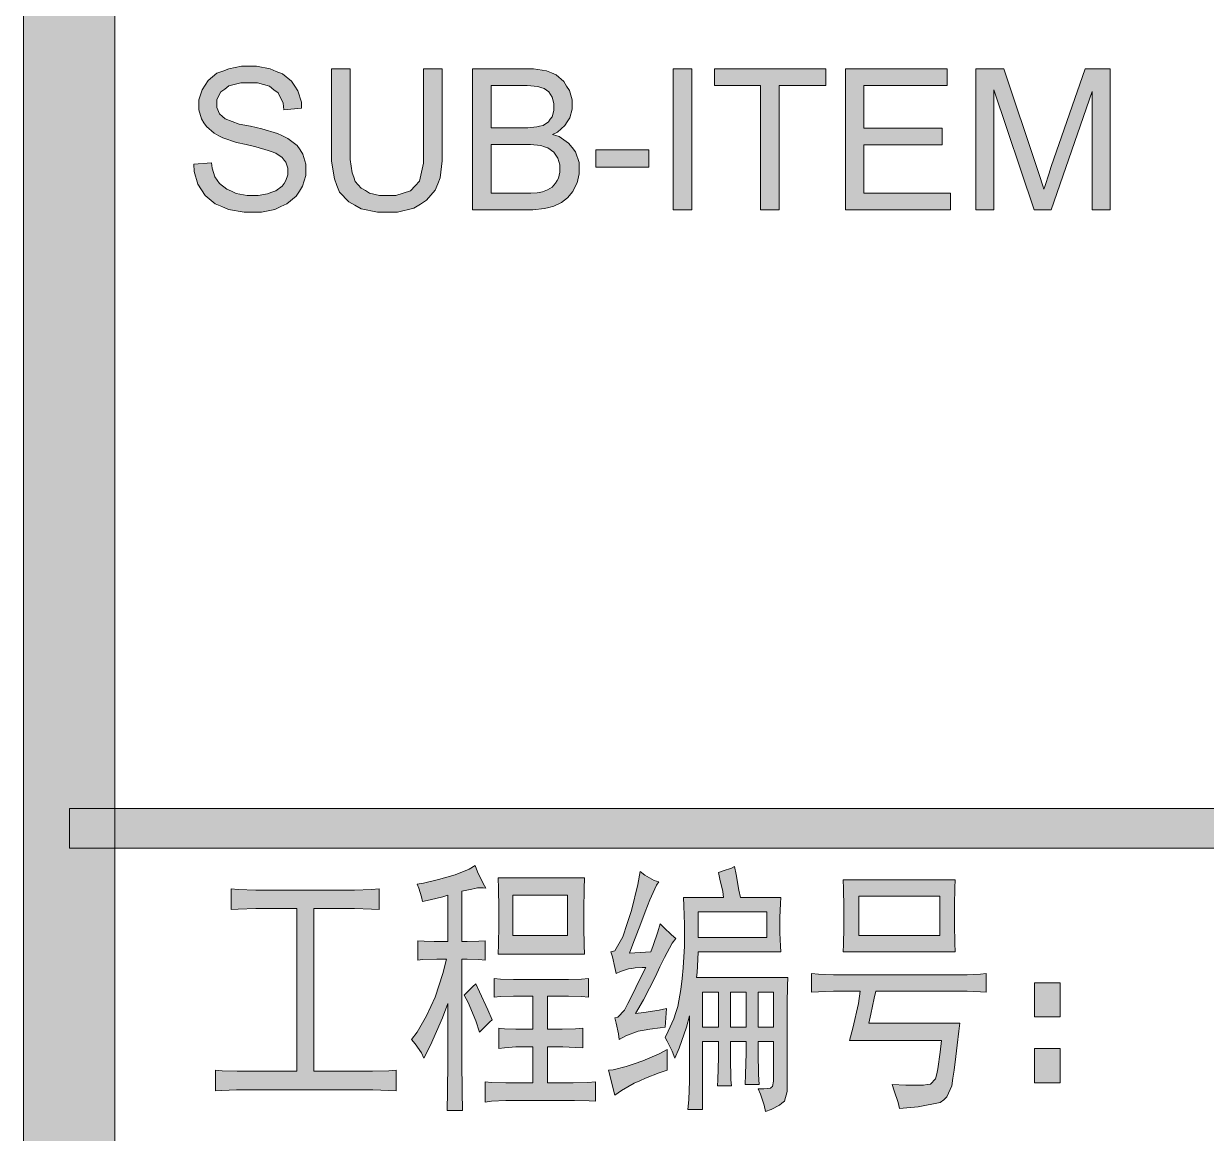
# Model space of a CAD drawing. Header units: millimetres. Extents: x 0 to 829, y 0 to 586.
# Drawn here: x 769.46 to 782.22, y 58.99 to 70.95 of the extents above; entities that cross this region are included whole.
import ezdxf

# ---------------------------------------------------------------- set-up
doc = ezdxf.new("R2010")
doc.units = ezdxf.units.MM

msp = doc.modelspace()

# ---------------------------------------------------------------- hatches: boundary and pattern name
h = msp.add_hatch(color=0)
h.dxf.hatch_style = 2
h.paths.add_polyline_path([(770.449028, 9.860139), (769.464778, 9.860139), (769.464778, 575.772139), (770.449028, 575.772139)])
h = msp.add_hatch(color=0)
h.dxf.hatch_style = 2
h.paths.add_polyline_path([(771.299222, 69.43725), (771.489722, 69.451361), (771.496778, 69.394917), (771.528528, 69.303194), (771.553222, 69.264389), (771.577917, 69.229111), (771.655528, 69.169139), (771.704917, 69.147972), (771.757833, 69.123278), (771.87425, 69.102111), (771.93775, 69.102111), (771.994194, 69.102111), (772.0965, 69.11975), (772.142361, 69.137389), (772.184694, 69.1515), (772.251722, 69.200889), (772.272889, 69.229111), (772.294056, 69.260861), (772.315222, 69.324361), (772.315222, 69.359639), (772.315222, 69.394917), (772.294056, 69.458417), (772.272889, 69.483111), (772.251722, 69.511333), (772.184694, 69.557194), (772.135306, 69.574833), (772.103556, 69.585417), (771.9695, 69.624222), (771.863667, 69.648917), (771.761361, 69.673611), (771.613194, 69.723), (771.570861, 69.744167), (771.517944, 69.772389), (771.436806, 69.842944), (771.408583, 69.885278), (771.383889, 69.927611), (771.355667, 70.022861), (771.355667, 70.075778), (771.355667, 70.132222), (771.390944, 70.241583), (771.422694, 70.290972), (771.454444, 70.340361), (771.549694, 70.417972), (771.613194, 70.442667), (771.676694, 70.467361), (771.814278, 70.495583), (771.891889, 70.495583), (771.976556, 70.495583), (772.124722, 70.467361), (772.188222, 70.439139), (772.25525, 70.410917), (772.354028, 70.333306), (772.389306, 70.280389), (772.421056, 70.227472), (772.459861, 70.107528), (772.463389, 70.0405), (772.269361, 70.022861), (772.262306, 70.096944), (772.209389, 70.206306), (772.163528, 70.241583), (772.117667, 70.280389), (771.987139, 70.315667), (771.898944, 70.315667), (771.807222, 70.315667), (771.676694, 70.283917), (771.634361, 70.248639), (771.592028, 70.216889), (771.549694, 70.13575), (771.549694, 70.086361), (771.549694, 70.047556), (771.577917, 69.980528), (771.609667, 69.952306), (771.637889, 69.927611), (771.789583, 69.871167), (771.913056, 69.846472), (772.033, 69.81825), (772.202333, 69.768861), (772.248194, 69.747694), (772.315222, 69.715944), (772.414, 69.638333), (772.44575, 69.592472), (772.4775, 69.546611), (772.50925, 69.43725), (772.50925, 69.377278), (772.50925, 69.317306), (772.473972, 69.200889), (772.438694, 69.147972), (772.403417, 69.095056), (772.304639, 69.010389), (772.237611, 68.982167), (772.174111, 68.950417), (772.029472, 68.922194), (771.948333, 68.922194), (771.8425, 68.922194), (771.673167, 68.950417), (771.602611, 68.982167), (771.532056, 69.010389), (771.422694, 69.102111), (771.383889, 69.162083), (771.345083, 69.222056), (771.30275, 69.359639)])
h = msp.add_hatch(color=0)
h.dxf.hatch_style = 2
h.paths.add_polyline_path([(773.77925, 70.467361), (773.980333, 70.467361), (773.980333, 69.588944), (773.980333, 69.476056), (773.955639, 69.292611), (773.930944, 69.225583), (773.902722, 69.158556), (773.811, 69.049194), (773.743972, 69.006861), (773.673417, 68.964528), (773.497028, 68.922194), (773.387667, 68.922194), (773.281833, 68.922194), (773.105444, 68.957472), (773.038417, 68.996278), (772.971389, 69.031556), (772.872611, 69.137389), (772.844389, 69.207944), (772.816167, 69.2785), (772.784417, 69.469), (772.784417, 69.588944), (772.784417, 70.467361), (772.9855, 70.467361), (772.9855, 69.588944), (772.9855, 69.490167), (773.006667, 69.345528), (773.024306, 69.299667), (773.041944, 69.250278), (773.105444, 69.179722), (773.151306, 69.155028), (773.193639, 69.126806), (773.303, 69.102111), (773.370028, 69.102111), (773.479389, 69.102111), (773.638139, 69.1515), (773.687528, 69.204417), (773.733389, 69.253806), (773.77925, 69.447833), (773.77925, 69.588944)])
h = msp.add_hatch(color=0)
h.paths.add_polyline_path([(774.304889, 68.946889), (774.304889, 70.467361), (774.876389, 70.467361), (774.964583, 70.467361), (775.105694, 70.446194), (775.158611, 70.4215), (775.208, 70.400333), (775.292667, 70.329778), (775.320889, 70.280389), (775.352639, 70.231), (775.380861, 70.132222), (775.380861, 70.079306), (775.380861, 70.029917), (775.356167, 69.938194), (775.327944, 69.895861), (775.30325, 69.853528), (775.222111, 69.782972), (775.169194, 69.758278), (775.23975, 69.737111), (775.342056, 69.666556), (775.380861, 69.617167), (775.416139, 69.571306), (775.454944, 69.454889), (775.454944, 69.387861), (775.454944, 69.334944), (775.433778, 69.236167), (775.409083, 69.190306), (775.387917, 69.144444), (775.331472, 69.073889), (775.299722, 69.049194), (775.264444, 69.0245), (775.183306, 68.985694), (775.130389, 68.971583), (775.081, 68.961), (774.957528, 68.946889), (774.886972, 68.946889)])
h.paths.add_polyline_path([(774.505972, 69.126806), (774.886972, 69.126806), (774.936361, 69.126806), (775.003389, 69.130333), (775.024556, 69.133861), (775.059833, 69.140917), (775.116278, 69.162083), (775.140972, 69.176194), (775.165667, 69.190306), (775.200944, 69.232639), (775.218583, 69.260861), (775.232694, 69.289083), (775.246806, 69.352583), (775.246806, 69.387861), (775.246806, 69.430194), (775.225639, 69.504278), (775.204472, 69.536028), (775.183306, 69.567778), (775.119806, 69.613639), (775.081, 69.624222), (775.042194, 69.638333), (774.932833, 69.648917), (774.85875, 69.648917), (774.505972, 69.648917)])
h.paths.add_polyline_path([(774.505972, 69.828833), (774.837583, 69.828833), (774.904611, 69.828833), (774.999861, 69.839417), (775.028083, 69.846472), (775.066889, 69.857056), (775.126861, 69.895861), (775.1445, 69.924083), (775.165667, 69.948778), (775.183306, 70.015806), (775.183306, 70.054611), (775.183306, 70.093417), (775.165667, 70.160444), (775.148028, 70.188667), (775.130389, 70.216889), (775.077472, 70.255694), (775.042194, 70.266278), (775.010444, 70.276861), (774.894028, 70.287444), (774.812889, 70.287444), (774.505972, 70.287444)])
h = msp.add_hatch(color=0)
h.dxf.hatch_style = 2
h.paths.add_polyline_path([(776.470944, 68.946889), (776.470944, 70.467361), (776.672028, 70.467361), (776.672028, 68.946889)])
h = msp.add_hatch(color=0)
h.dxf.hatch_style = 2
h.paths.add_polyline_path([(777.412861, 68.946889), (777.412861, 70.287444), (776.915444, 70.287444), (776.915444, 70.467361), (778.118417, 70.467361), (778.118417, 70.287444), (777.613944, 70.287444), (777.613944, 68.946889)])
h = msp.add_hatch(color=0)
h.dxf.hatch_style = 2
h.paths.add_polyline_path([(778.330083, 68.946889), (778.330083, 70.467361), (779.427222, 70.467361), (779.427222, 70.287444), (778.527639, 70.287444), (778.527639, 69.825306), (779.370778, 69.825306), (779.370778, 69.645389), (778.527639, 69.645389), (778.527639, 69.126806), (779.4625, 69.126806), (779.4625, 68.946889)])
h = msp.add_hatch(color=0)
h.dxf.hatch_style = 2
h.paths.add_polyline_path([(779.734139, 68.946889), (779.734139, 70.467361), (780.037528, 70.467361), (780.397361, 69.391389), (780.422056, 69.317306), (780.457333, 69.204417), (780.467917, 69.169139), (780.482028, 69.207944), (780.520833, 69.331417), (780.549056, 69.412556), (780.915944, 70.467361), (781.184056, 70.467361), (781.184056, 68.946889), (780.990028, 68.946889), (780.990028, 70.220417), (780.549056, 68.946889), (780.365611, 68.946889), (779.928167, 70.241583), (779.928167, 68.946889)])
h = msp.add_hatch(color=0)
h.dxf.hatch_style = 2
h.paths.add_polyline_path([(775.634861, 69.4055), (775.634861, 69.592472), (776.206361, 69.592472), (776.206361, 69.4055)])
h = msp.add_hatch(color=0)
h.dxf.hatch_style = 2
h.paths.add_polyline_path([(819.294639, 62.491056), (819.294639, 62.064194), (769.958667, 62.064194), (769.958667, 62.491056)])
h = msp.add_hatch(color=0)
h.dxf.hatch_style = 2
h.paths.add_polyline_path([(773.708694, 61.676139), (773.77925, 61.686722), (773.938, 61.725528), (774.029722, 61.750222), (774.117917, 61.774917), (774.269611, 61.838417), (774.333111, 61.877222), (774.361333, 61.806667), (774.421306, 61.683194), (774.449528, 61.633806), (774.421306, 61.637333), (774.361333, 61.637333), (774.329583, 61.62675), (774.297833, 61.619694), (774.227278, 61.605583), (774.192, 61.598528), (774.192, 61.05525), (774.248444, 61.05525), (774.375444, 61.062306), (774.442472, 61.065833), (774.442472, 60.854167), (774.375444, 60.861222), (774.248444, 60.868278), (774.192, 60.868278), (774.192, 59.891083), (774.192, 59.767611), (774.195528, 59.439528), (774.199056, 59.234917), (774.03325, 59.234917), (774.036778, 59.439528), (774.040306, 59.760556), (774.040306, 59.876972), (774.040306, 60.3885), (773.983861, 60.233278), (773.853333, 59.940472), (773.782778, 59.799361), (773.754556, 59.855806), (773.687528, 59.954583), (773.648722, 60.000444), (773.708694, 60.078056), (773.811, 60.254444), (773.856861, 60.35675), (773.902722, 60.455528), (773.987389, 60.713056), (774.026194, 60.868278), (773.920361, 60.868278), (773.765139, 60.861222), (773.71575, 60.854167), (773.71575, 61.065833), (773.786306, 61.062306), (773.892139, 61.05525), (773.923889, 61.05525), (774.040306, 61.05525), (774.040306, 61.556194), (773.987389, 61.538556), (773.849806, 61.506806), (773.765139, 61.489167), (773.754556, 61.538556), (773.726333, 61.633806)])
h = msp.add_hatch(color=0)
h.paths.add_polyline_path([(775.514917, 61.743167), (775.511389, 61.623222), (775.507861, 61.400972), (775.507861, 61.298667), (775.507861, 61.206944), (775.511389, 61.016444), (775.514917, 60.921194), (774.583583, 60.921194), (774.587111, 61.027028), (774.590639, 61.228111), (774.590639, 61.323361), (774.590639, 61.415083), (774.587111, 61.62675), (774.583583, 61.743167)])
h.paths.add_polyline_path([(775.331472, 61.122278), (775.331472, 61.556194), (774.742333, 61.556194), (774.742333, 61.122278)])
h = msp.add_hatch(color=0)
h.dxf.hatch_style = 2
h.paths.add_polyline_path([(776.315722, 61.700833), (776.291028, 61.665556), (776.216944, 61.506806), (776.167556, 61.376278), (776.121694, 61.249278), (776.037028, 61.027028), (775.998222, 60.931778), (776.231056, 60.945889), (776.25575, 61.012917), (776.305139, 61.161083), (776.329833, 61.24575), (776.368639, 61.206944), (776.453306, 61.129333), (776.499167, 61.090528), (776.460361, 61.037611), (776.375694, 60.885917), (776.326306, 60.783611), (776.280444, 60.681306), (776.149917, 60.427306), (776.06525, 60.279139), (776.153444, 60.289722), (776.31925, 60.317944), (776.396861, 60.335583), (776.38275, 60.1345), (776.329833, 60.127444), (776.220472, 60.113333), (776.156972, 60.099222), (776.093472, 60.088639), (775.959417, 60.03925), (775.888861, 60.000444), (775.881806, 60.060417), (775.857111, 60.176833), (775.839472, 60.233278), (775.87475, 60.240333), (775.945306, 60.317944), (775.980583, 60.3885), (776.019389, 60.462583), (776.114639, 60.656611), (776.174611, 60.776556), (776.135806, 60.776556), (776.061722, 60.773028), (776.022917, 60.765972), (775.987639, 60.762444), (775.902972, 60.734222), (775.857111, 60.713056), (775.843, 60.776556), (775.814778, 60.892972), (775.797139, 60.945889), (775.839472, 60.956472), (775.927667, 61.108167), (775.973528, 61.249278), (776.019389, 61.390389), (776.089944, 61.672611), (776.114639, 61.810194), (776.164028, 61.771389), (776.266333, 61.714944)])
h = msp.add_hatch(color=0)
h.paths.add_polyline_path([(777.130639, 61.866639), (777.148278, 61.778444), (777.180028, 61.609111), (777.197667, 61.5315), (777.631583, 61.5315), (777.628056, 61.468), (777.621, 61.316306), (777.621, 61.231639), (777.621, 61.1505), (777.628056, 61.005861), (777.631583, 60.945889), (776.739056, 60.945889), (776.735528, 60.861222), (776.728472, 60.723639), (776.721417, 60.667194), (777.705667, 60.667194), (777.702139, 60.579), (777.698611, 60.3885), (777.698611, 60.289722), (777.698611, 59.524194), (777.698611, 59.439528), (777.670389, 59.333694), (777.642167, 59.312528), (777.617472, 59.291361), (777.52575, 59.2455), (777.465778, 59.224333), (777.451667, 59.291361), (777.412861, 59.411306), (777.388167, 59.46775), (777.448139, 59.46775), (777.518694, 59.474806), (777.529278, 59.485389), (777.543389, 59.492444), (777.553972, 59.552417), (777.553972, 59.601806), (777.553972, 59.979278), (777.388167, 59.979278), (777.388167, 59.855806), (777.391694, 59.622972), (777.39875, 59.513611), (777.247056, 59.513611), (777.250583, 59.622972), (777.257639, 59.855806), (777.257639, 59.979278), (777.088306, 59.979278), (777.088306, 59.806417), (777.091833, 59.566528), (777.098889, 59.4995), (776.947194, 59.4995), (776.950722, 59.566528), (776.957778, 59.806417), (776.957778, 59.979278), (776.788444, 59.979278), (776.788444, 59.2455), (776.629694, 59.2455), (776.640278, 59.351333), (776.647333, 59.555944), (776.647333, 59.65825), (776.647333, 60.254444), (776.615583, 60.1345), (776.534444, 59.905194), (776.488583, 59.799361), (776.460361, 59.873444), (776.407444, 59.982806), (776.38275, 60.021611), (776.418028, 60.088639), (776.478, 60.222694), (776.499167, 60.289722), (776.520333, 60.35675), (776.552083, 60.540194), (776.566194, 60.656611), (776.576778, 60.773028), (776.590889, 61.005861), (776.590889, 61.122278), (776.590889, 61.238694), (776.583833, 61.443306), (776.580306, 61.5315), (777.014222, 61.5315), (777.007167, 61.595), (776.975417, 61.729056), (776.957778, 61.799611), (777.010694, 61.81725), (777.098889, 61.849)])
h.paths.add_polyline_path([(777.479889, 61.101111), (777.479889, 61.376278), (776.739056, 61.376278), (776.739056, 61.101111)])
h.paths.add_polyline_path([(777.257639, 60.1345), (777.257639, 60.511972), (777.088306, 60.511972), (777.088306, 60.1345)])
h.paths.add_polyline_path([(777.553972, 60.1345), (777.553972, 60.511972), (777.388167, 60.511972), (777.388167, 60.1345)])
h.paths.add_polyline_path([(776.957778, 60.1345), (776.957778, 60.511972), (776.788444, 60.511972), (776.788444, 60.1345)])
h = msp.add_hatch(color=0)
h.dxf.hatch_style = 2
h.paths.add_polyline_path([(772.932583, 61.609111), (773.034889, 61.609111), (773.218333, 61.616167), (773.299472, 61.623222), (773.299472, 61.400972), (773.218333, 61.4045), (773.034889, 61.411556), (772.932583, 61.411556), (772.593917, 61.411556), (772.593917, 59.65825), (773.133667, 59.65825), (773.228917, 59.65825), (773.405306, 59.661778), (773.482917, 59.668833), (773.482917, 59.446583), (773.405306, 59.450111), (773.232444, 59.457167), (773.140722, 59.457167), (771.849556, 59.457167), (771.761361, 59.457167), (771.602611, 59.450111), (771.535583, 59.446583), (771.535583, 59.668833), (771.606139, 59.661778), (771.768417, 59.65825), (771.860139, 59.65825), (772.410472, 59.65825), (772.410472, 61.411556), (772.075333, 61.411556), (771.9695, 61.411556), (771.779, 61.4045), (771.701389, 61.400972), (771.701389, 61.623222), (771.779, 61.616167), (771.9695, 61.609111), (772.075333, 61.609111)])
h = msp.add_hatch(color=0)
h.paths.add_polyline_path([(779.511889, 61.722), (779.508361, 61.637333), (779.504833, 61.450361), (779.504833, 61.344528), (779.504833, 61.238694), (779.508361, 61.037611), (779.511889, 60.945889), (778.305389, 60.945889), (778.308917, 61.0235), (778.312444, 61.206944), (778.312444, 61.30925), (778.312444, 61.422139), (778.308917, 61.62675), (778.305389, 61.722)])
h.paths.add_polyline_path([(779.346083, 61.122278), (779.346083, 61.545611), (778.471194, 61.545611), (778.471194, 61.122278)])
h = msp.add_hatch(color=0)
h.dxf.hatch_style = 2
h.paths.add_polyline_path([(774.340167, 60.600167), (774.3825, 60.5155), (774.470694, 60.321472), (774.516556, 60.212111), (774.491861, 60.190944), (774.424833, 60.123917), (774.3825, 60.078056), (774.340167, 60.201528), (774.259028, 60.399083), (774.216694, 60.476694), (774.241389, 60.504917), (774.304889, 60.568417)])
h = msp.add_hatch(color=0)
h.dxf.hatch_style = 2
h.paths.add_polyline_path([(775.275028, 60.646028), (775.342056, 60.646028), (775.483167, 60.649556), (775.55725, 60.656611), (775.55725, 60.455528), (775.483167, 60.462583), (775.342056, 60.466111), (775.275028, 60.466111), (775.116278, 60.466111), (775.116278, 60.113333), (775.208, 60.113333), (775.2715, 60.113333), (775.416139, 60.116861), (775.497278, 60.123917), (775.497278, 59.91225), (775.416139, 59.915778), (775.282083, 59.922833), (775.232694, 59.922833), (775.116278, 59.922833), (775.116278, 59.534778), (775.313833, 59.534778), (775.391444, 59.534778), (775.550194, 59.538306), (775.631333, 59.545361), (775.631333, 59.333694), (775.564306, 59.34075), (775.405556, 59.344278), (775.313833, 59.344278), (774.756444, 59.344278), (774.664722, 59.344278), (774.5095, 59.333694), (774.442472, 59.323111), (774.442472, 59.545361), (774.5095, 59.538306), (774.664722, 59.534778), (774.756444, 59.534778), (774.957528, 59.534778), (774.957528, 59.922833), (774.841111, 59.922833), (774.774083, 59.922833), (774.650611, 59.91225), (774.590639, 59.901667), (774.590639, 60.123917), (774.650611, 60.116861), (774.774083, 60.113333), (774.841111, 60.113333), (774.957528, 60.113333), (774.957528, 60.466111), (774.823472, 60.466111), (774.749389, 60.466111), (774.608278, 60.462583), (774.54125, 60.455528), (774.54125, 60.656611), (774.608278, 60.649556), (774.749389, 60.646028), (774.823472, 60.646028)])
h = msp.add_hatch(color=0)
h.dxf.hatch_style = 2
h.paths.add_polyline_path([(779.561278, 60.698944), (779.642417, 60.698944), (779.783528, 60.706), (779.847028, 60.713056), (779.847028, 60.511972), (779.783528, 60.5155), (779.642417, 60.522556), (779.561278, 60.522556), (778.654639, 60.522556), (778.637, 60.444944), (778.601722, 60.272083), (778.580556, 60.176833), (779.561278, 60.176833), (779.550694, 60.088639), (779.533056, 59.940472), (779.526, 59.876972), (779.518944, 59.817), (779.501306, 59.668833), (779.487194, 59.584167), (779.476611, 59.4995), (779.423694, 59.383083), (779.388417, 59.351333), (779.349611, 59.319583), (779.11325, 59.273722), (778.912167, 59.256083), (778.898056, 59.319583), (778.855722, 59.446583), (778.831028, 59.513611), (778.979194, 59.506556), (779.169694, 59.506556), (779.2085, 59.513611), (779.247306, 59.517139), (779.300222, 59.577111), (779.314333, 59.630028), (779.324917, 59.682944), (779.349611, 59.862861), (779.363722, 59.989861), (778.372417, 59.989861), (778.407694, 60.123917), (778.467667, 60.3885), (778.488833, 60.522556), (778.28775, 60.522556), (778.199556, 60.522556), (778.037278, 60.5155), (777.963194, 60.511972), (777.963194, 60.713056), (778.037278, 60.706), (778.199556, 60.698944), (778.28775, 60.698944)])
h = msp.add_hatch(color=0)
h.dxf.hatch_style = 2
h.paths.add_polyline_path([(780.369139, 60.61075), (780.644306, 60.61075), (780.644306, 60.243861), (780.369139, 60.243861)])
h = msp.add_hatch(color=0)
h.dxf.hatch_style = 2
h.paths.add_polyline_path([(776.407444, 59.891083), (776.403917, 59.827583), (776.403917, 59.718222), (776.407444, 59.668833), (776.31925, 59.640611), (776.171083, 59.584167), (776.111111, 59.555944), (776.051139, 59.527722), (775.913556, 59.450111), (775.839472, 59.400722), (775.772444, 59.668833), (775.821833, 59.672361), (775.962944, 59.707639), (776.051139, 59.739389), (776.142861, 59.771139), (776.31925, 59.845222)])
h = msp.add_hatch(color=0)
h.dxf.hatch_style = 2
h.paths.add_polyline_path([(780.369139, 59.901667), (780.644306, 59.901667), (780.644306, 59.534778), (780.369139, 59.534778)])

# ---------------------------------------------------------------- linework, layer by layer
at = {"color": 0, "lineweight": 0}
for points in [[(770.449028, 9.860139), (769.464778, 9.860139), (769.464778, 575.772139), (770.449028, 575.772139)], [(771.299222, 69.43725), (771.489722, 69.451361), (771.496778, 69.394917), (771.528528, 69.303194), (771.553222, 69.264389), (771.577917, 69.229111), (771.655528, 69.169139), (771.704917, 69.147972), (771.757833, 69.123278), (771.87425, 69.102111), (771.93775, 69.102111), (771.994194, 69.102111), (772.0965, 69.11975), (772.142361, 69.137389), (772.184694, 69.1515), (772.251722, 69.200889), (772.272889, 69.229111), (772.294056, 69.260861), (772.315222, 69.324361), (772.315222, 69.359639), (772.315222, 69.394917), (772.294056, 69.458417), (772.272889, 69.483111), (772.251722, 69.511333), (772.184694, 69.557194), (772.135306, 69.574833), (772.103556, 69.585417), (771.9695, 69.624222), (771.863667, 69.648917), (771.761361, 69.673611), (771.613194, 69.723), (771.570861, 69.744167), (771.517944, 69.772389), (771.436806, 69.842944), (771.408583, 69.885278), (771.383889, 69.927611), (771.355667, 70.022861), (771.355667, 70.075778), (771.355667, 70.132222), (771.390944, 70.241583), (771.422694, 70.290972), (771.454444, 70.340361), (771.549694, 70.417972), (771.613194, 70.442667), (771.676694, 70.467361), (771.814278, 70.495583), (771.891889, 70.495583), (771.976556, 70.495583), (772.124722, 70.467361), (772.188222, 70.439139), (772.25525, 70.410917), (772.354028, 70.333306), (772.389306, 70.280389), (772.421056, 70.227472), (772.459861, 70.107528), (772.463389, 70.0405), (772.269361, 70.022861), (772.262306, 70.096944), (772.209389, 70.206306), (772.163528, 70.241583), (772.117667, 70.280389), (771.987139, 70.315667), (771.898944, 70.315667), (771.807222, 70.315667), (771.676694, 70.283917), (771.634361, 70.248639), (771.592028, 70.216889), (771.549694, 70.13575), (771.549694, 70.086361), (771.549694, 70.047556), (771.577917, 69.980528), (771.609667, 69.952306), (771.637889, 69.927611), (771.789583, 69.871167), (771.913056, 69.846472), (772.033, 69.81825), (772.202333, 69.768861), (772.248194, 69.747694), (772.315222, 69.715944), (772.414, 69.638333), (772.44575, 69.592472), (772.4775, 69.546611), (772.50925, 69.43725), (772.50925, 69.377278), (772.50925, 69.317306), (772.473972, 69.200889), (772.438694, 69.147972), (772.403417, 69.095056), (772.304639, 69.010389), (772.237611, 68.982167), (772.174111, 68.950417), (772.029472, 68.922194), (771.948333, 68.922194), (771.8425, 68.922194), (771.673167, 68.950417), (771.602611, 68.982167), (771.532056, 69.010389), (771.422694, 69.102111), (771.383889, 69.162083), (771.345083, 69.222056), (771.30275, 69.359639)], [(773.77925, 70.467361), (773.980333, 70.467361), (773.980333, 69.588944), (773.980333, 69.476056), (773.955639, 69.292611), (773.930944, 69.225583), (773.902722, 69.158556), (773.811, 69.049194), (773.743972, 69.006861), (773.673417, 68.964528), (773.497028, 68.922194), (773.387667, 68.922194), (773.281833, 68.922194), (773.105444, 68.957472), (773.038417, 68.996278), (772.971389, 69.031556), (772.872611, 69.137389), (772.844389, 69.207944), (772.816167, 69.2785), (772.784417, 69.469), (772.784417, 69.588944), (772.784417, 70.467361), (772.9855, 70.467361), (772.9855, 69.588944), (772.9855, 69.490167), (773.006667, 69.345528), (773.024306, 69.299667), (773.041944, 69.250278), (773.105444, 69.179722), (773.151306, 69.155028), (773.193639, 69.126806), (773.303, 69.102111), (773.370028, 69.102111), (773.479389, 69.102111), (773.638139, 69.1515), (773.687528, 69.204417), (773.733389, 69.253806), (773.77925, 69.447833), (773.77925, 69.588944)], [(774.304889, 68.946889), (774.304889, 70.467361), (774.876389, 70.467361), (774.964583, 70.467361), (775.105694, 70.446194), (775.158611, 70.4215), (775.208, 70.400333), (775.292667, 70.329778), (775.320889, 70.280389), (775.352639, 70.231), (775.380861, 70.132222), (775.380861, 70.079306), (775.380861, 70.029917), (775.356167, 69.938194), (775.327944, 69.895861), (775.30325, 69.853528), (775.222111, 69.782972), (775.169194, 69.758278), (775.23975, 69.737111), (775.342056, 69.666556), (775.380861, 69.617167), (775.416139, 69.571306), (775.454944, 69.454889), (775.454944, 69.387861), (775.454944, 69.334944), (775.433778, 69.236167), (775.409083, 69.190306), (775.387917, 69.144444), (775.331472, 69.073889), (775.299722, 69.049194), (775.264444, 69.0245), (775.183306, 68.985694), (775.130389, 68.971583), (775.081, 68.961), (774.957528, 68.946889), (774.886972, 68.946889)], [(776.470944, 68.946889), (776.470944, 70.467361), (776.672028, 70.467361), (776.672028, 68.946889)], [(777.412861, 68.946889), (777.412861, 70.287444), (776.915444, 70.287444), (776.915444, 70.467361), (778.118417, 70.467361), (778.118417, 70.287444), (777.613944, 70.287444), (777.613944, 68.946889)], [(778.330083, 68.946889), (778.330083, 70.467361), (779.427222, 70.467361), (779.427222, 70.287444), (778.527639, 70.287444), (778.527639, 69.825306), (779.370778, 69.825306), (779.370778, 69.645389), (778.527639, 69.645389), (778.527639, 69.126806), (779.4625, 69.126806), (779.4625, 68.946889)], [(779.734139, 68.946889), (779.734139, 70.467361), (780.037528, 70.467361), (780.397361, 69.391389), (780.422056, 69.317306), (780.457333, 69.204417), (780.467917, 69.169139), (780.482028, 69.207944), (780.520833, 69.331417), (780.549056, 69.412556), (780.915944, 70.467361), (781.184056, 70.467361), (781.184056, 68.946889), (780.990028, 68.946889), (780.990028, 70.220417), (780.549056, 68.946889), (780.365611, 68.946889), (779.928167, 70.241583), (779.928167, 68.946889)], [(774.505972, 69.828833), (774.837583, 69.828833), (774.904611, 69.828833), (774.999861, 69.839417), (775.028083, 69.846472), (775.066889, 69.857056), (775.126861, 69.895861), (775.1445, 69.924083), (775.165667, 69.948778), (775.183306, 70.015806), (775.183306, 70.054611), (775.183306, 70.093417), (775.165667, 70.160444), (775.148028, 70.188667), (775.130389, 70.216889), (775.077472, 70.255694), (775.042194, 70.266278), (775.010444, 70.276861), (774.894028, 70.287444), (774.812889, 70.287444), (774.505972, 70.287444)], [(774.505972, 69.126806), (774.886972, 69.126806), (774.936361, 69.126806), (775.003389, 69.130333), (775.024556, 69.133861), (775.059833, 69.140917), (775.116278, 69.162083), (775.140972, 69.176194), (775.165667, 69.190306), (775.200944, 69.232639), (775.218583, 69.260861), (775.232694, 69.289083), (775.246806, 69.352583), (775.246806, 69.387861), (775.246806, 69.430194), (775.225639, 69.504278), (775.204472, 69.536028), (775.183306, 69.567778), (775.119806, 69.613639), (775.081, 69.624222), (775.042194, 69.638333), (774.932833, 69.648917), (774.85875, 69.648917), (774.505972, 69.648917)], [(775.634861, 69.4055), (775.634861, 69.592472), (776.206361, 69.592472), (776.206361, 69.4055)], [(819.294639, 62.491056), (819.294639, 62.064194), (769.958667, 62.064194), (769.958667, 62.491056)], [(773.708694, 61.676139), (773.77925, 61.686722), (773.938, 61.725528), (774.029722, 61.750222), (774.117917, 61.774917), (774.269611, 61.838417), (774.333111, 61.877222), (774.361333, 61.806667), (774.421306, 61.683194), (774.449528, 61.633806), (774.421306, 61.637333), (774.361333, 61.637333), (774.329583, 61.62675), (774.297833, 61.619694), (774.227278, 61.605583), (774.192, 61.598528), (774.192, 61.05525), (774.248444, 61.05525), (774.375444, 61.062306), (774.442472, 61.065833), (774.442472, 60.854167), (774.375444, 60.861222), (774.248444, 60.868278), (774.192, 60.868278), (774.192, 59.891083), (774.192, 59.767611), (774.195528, 59.439528), (774.199056, 59.234917), (774.03325, 59.234917), (774.036778, 59.439528), (774.040306, 59.760556), (774.040306, 59.876972), (774.040306, 60.3885), (773.983861, 60.233278), (773.853333, 59.940472), (773.782778, 59.799361), (773.754556, 59.855806), (773.687528, 59.954583), (773.648722, 60.000444), (773.708694, 60.078056), (773.811, 60.254444), (773.856861, 60.35675), (773.902722, 60.455528), (773.987389, 60.713056), (774.026194, 60.868278), (773.920361, 60.868278), (773.765139, 60.861222), (773.71575, 60.854167), (773.71575, 61.065833), (773.786306, 61.062306), (773.892139, 61.05525), (773.923889, 61.05525), (774.040306, 61.05525), (774.040306, 61.556194), (773.987389, 61.538556), (773.849806, 61.506806), (773.765139, 61.489167), (773.754556, 61.538556), (773.726333, 61.633806)], [(775.514917, 61.743167), (775.511389, 61.623222), (775.507861, 61.400972), (775.507861, 61.298667), (775.507861, 61.206944), (775.511389, 61.016444), (775.514917, 60.921194), (774.583583, 60.921194), (774.587111, 61.027028), (774.590639, 61.228111), (774.590639, 61.323361), (774.590639, 61.415083), (774.587111, 61.62675), (774.583583, 61.743167)], [(776.315722, 61.700833), (776.291028, 61.665556), (776.216944, 61.506806), (776.167556, 61.376278), (776.121694, 61.249278), (776.037028, 61.027028), (775.998222, 60.931778), (776.231056, 60.945889), (776.25575, 61.012917), (776.305139, 61.161083), (776.329833, 61.24575), (776.368639, 61.206944), (776.453306, 61.129333), (776.499167, 61.090528), (776.460361, 61.037611), (776.375694, 60.885917), (776.326306, 60.783611), (776.280444, 60.681306), (776.149917, 60.427306), (776.06525, 60.279139), (776.153444, 60.289722), (776.31925, 60.317944), (776.396861, 60.335583), (776.38275, 60.1345), (776.329833, 60.127444), (776.220472, 60.113333), (776.156972, 60.099222), (776.093472, 60.088639), (775.959417, 60.03925), (775.888861, 60.000444), (775.881806, 60.060417), (775.857111, 60.176833), (775.839472, 60.233278), (775.87475, 60.240333), (775.945306, 60.317944), (775.980583, 60.3885), (776.019389, 60.462583), (776.114639, 60.656611), (776.174611, 60.776556), (776.135806, 60.776556), (776.061722, 60.773028), (776.022917, 60.765972), (775.987639, 60.762444), (775.902972, 60.734222), (775.857111, 60.713056), (775.843, 60.776556), (775.814778, 60.892972), (775.797139, 60.945889), (775.839472, 60.956472), (775.927667, 61.108167), (775.973528, 61.249278), (776.019389, 61.390389), (776.089944, 61.672611), (776.114639, 61.810194), (776.164028, 61.771389), (776.266333, 61.714944)], [(777.130639, 61.866639), (777.148278, 61.778444), (777.180028, 61.609111), (777.197667, 61.5315), (777.631583, 61.5315), (777.628056, 61.468), (777.621, 61.316306), (777.621, 61.231639), (777.621, 61.1505), (777.628056, 61.005861), (777.631583, 60.945889), (776.739056, 60.945889), (776.735528, 60.861222), (776.728472, 60.723639), (776.721417, 60.667194), (777.705667, 60.667194), (777.702139, 60.579), (777.698611, 60.3885), (777.698611, 60.289722), (777.698611, 59.524194), (777.698611, 59.439528), (777.670389, 59.333694), (777.642167, 59.312528), (777.617472, 59.291361), (777.52575, 59.2455), (777.465778, 59.224333), (777.451667, 59.291361), (777.412861, 59.411306), (777.388167, 59.46775), (777.448139, 59.46775), (777.518694, 59.474806), (777.529278, 59.485389), (777.543389, 59.492444), (777.553972, 59.552417), (777.553972, 59.601806), (777.553972, 59.979278), (777.388167, 59.979278), (777.388167, 59.855806), (777.391694, 59.622972), (777.39875, 59.513611), (777.247056, 59.513611), (777.250583, 59.622972), (777.257639, 59.855806), (777.257639, 59.979278), (777.088306, 59.979278), (777.088306, 59.806417), (777.091833, 59.566528), (777.098889, 59.4995), (776.947194, 59.4995), (776.950722, 59.566528), (776.957778, 59.806417), (776.957778, 59.979278), (776.788444, 59.979278), (776.788444, 59.2455), (776.629694, 59.2455), (776.640278, 59.351333), (776.647333, 59.555944), (776.647333, 59.65825), (776.647333, 60.254444), (776.615583, 60.1345), (776.534444, 59.905194), (776.488583, 59.799361), (776.460361, 59.873444), (776.407444, 59.982806), (776.38275, 60.021611), (776.418028, 60.088639), (776.478, 60.222694), (776.499167, 60.289722), (776.520333, 60.35675), (776.552083, 60.540194), (776.566194, 60.656611), (776.576778, 60.773028), (776.590889, 61.005861), (776.590889, 61.122278), (776.590889, 61.238694), (776.583833, 61.443306), (776.580306, 61.5315), (777.014222, 61.5315), (777.007167, 61.595), (776.975417, 61.729056), (776.957778, 61.799611), (777.010694, 61.81725), (777.098889, 61.849)], [(772.932583, 61.609111), (773.034889, 61.609111), (773.218333, 61.616167), (773.299472, 61.623222), (773.299472, 61.400972), (773.218333, 61.4045), (773.034889, 61.411556), (772.932583, 61.411556), (772.593917, 61.411556), (772.593917, 59.65825), (773.133667, 59.65825), (773.228917, 59.65825), (773.405306, 59.661778), (773.482917, 59.668833), (773.482917, 59.446583), (773.405306, 59.450111), (773.232444, 59.457167), (773.140722, 59.457167), (771.849556, 59.457167), (771.761361, 59.457167), (771.602611, 59.450111), (771.535583, 59.446583), (771.535583, 59.668833), (771.606139, 59.661778), (771.768417, 59.65825), (771.860139, 59.65825), (772.410472, 59.65825), (772.410472, 61.411556), (772.075333, 61.411556), (771.9695, 61.411556), (771.779, 61.4045), (771.701389, 61.400972), (771.701389, 61.623222), (771.779, 61.616167), (771.9695, 61.609111), (772.075333, 61.609111)], [(779.511889, 61.722), (779.508361, 61.637333), (779.504833, 61.450361), (779.504833, 61.344528), (779.504833, 61.238694), (779.508361, 61.037611), (779.511889, 60.945889), (778.305389, 60.945889), (778.308917, 61.0235), (778.312444, 61.206944), (778.312444, 61.30925), (778.312444, 61.422139), (778.308917, 61.62675), (778.305389, 61.722)], [(775.331472, 61.122278), (775.331472, 61.556194), (774.742333, 61.556194), (774.742333, 61.122278)], [(779.346083, 61.122278), (779.346083, 61.545611), (778.471194, 61.545611), (778.471194, 61.122278)], [(777.479889, 61.101111), (777.479889, 61.376278), (776.739056, 61.376278), (776.739056, 61.101111)], [(774.340167, 60.600167), (774.3825, 60.5155), (774.470694, 60.321472), (774.516556, 60.212111), (774.491861, 60.190944), (774.424833, 60.123917), (774.3825, 60.078056), (774.340167, 60.201528), (774.259028, 60.399083), (774.216694, 60.476694), (774.241389, 60.504917), (774.304889, 60.568417)], [(775.275028, 60.646028), (775.342056, 60.646028), (775.483167, 60.649556), (775.55725, 60.656611), (775.55725, 60.455528), (775.483167, 60.462583), (775.342056, 60.466111), (775.275028, 60.466111), (775.116278, 60.466111), (775.116278, 60.113333), (775.208, 60.113333), (775.2715, 60.113333), (775.416139, 60.116861), (775.497278, 60.123917), (775.497278, 59.91225), (775.416139, 59.915778), (775.282083, 59.922833), (775.232694, 59.922833), (775.116278, 59.922833), (775.116278, 59.534778), (775.313833, 59.534778), (775.391444, 59.534778), (775.550194, 59.538306), (775.631333, 59.545361), (775.631333, 59.333694), (775.564306, 59.34075), (775.405556, 59.344278), (775.313833, 59.344278), (774.756444, 59.344278), (774.664722, 59.344278), (774.5095, 59.333694), (774.442472, 59.323111), (774.442472, 59.545361), (774.5095, 59.538306), (774.664722, 59.534778), (774.756444, 59.534778), (774.957528, 59.534778), (774.957528, 59.922833), (774.841111, 59.922833), (774.774083, 59.922833), (774.650611, 59.91225), (774.590639, 59.901667), (774.590639, 60.123917), (774.650611, 60.116861), (774.774083, 60.113333), (774.841111, 60.113333), (774.957528, 60.113333), (774.957528, 60.466111), (774.823472, 60.466111), (774.749389, 60.466111), (774.608278, 60.462583), (774.54125, 60.455528), (774.54125, 60.656611), (774.608278, 60.649556), (774.749389, 60.646028), (774.823472, 60.646028)], [(779.561278, 60.698944), (779.642417, 60.698944), (779.783528, 60.706), (779.847028, 60.713056), (779.847028, 60.511972), (779.783528, 60.5155), (779.642417, 60.522556), (779.561278, 60.522556), (778.654639, 60.522556), (778.637, 60.444944), (778.601722, 60.272083), (778.580556, 60.176833), (779.561278, 60.176833), (779.550694, 60.088639), (779.533056, 59.940472), (779.526, 59.876972), (779.518944, 59.817), (779.501306, 59.668833), (779.487194, 59.584167), (779.476611, 59.4995), (779.423694, 59.383083), (779.388417, 59.351333), (779.349611, 59.319583), (779.11325, 59.273722), (778.912167, 59.256083), (778.898056, 59.319583), (778.855722, 59.446583), (778.831028, 59.513611), (778.979194, 59.506556), (779.169694, 59.506556), (779.2085, 59.513611), (779.247306, 59.517139), (779.300222, 59.577111), (779.314333, 59.630028), (779.324917, 59.682944), (779.349611, 59.862861), (779.363722, 59.989861), (778.372417, 59.989861), (778.407694, 60.123917), (778.467667, 60.3885), (778.488833, 60.522556), (778.28775, 60.522556), (778.199556, 60.522556), (778.037278, 60.5155), (777.963194, 60.511972), (777.963194, 60.713056), (778.037278, 60.706), (778.199556, 60.698944), (778.28775, 60.698944)], [(780.369139, 60.61075), (780.644306, 60.61075), (780.644306, 60.243861), (780.369139, 60.243861)], [(776.957778, 60.1345), (776.957778, 60.511972), (776.788444, 60.511972), (776.788444, 60.1345)], [(777.257639, 60.1345), (777.257639, 60.511972), (777.088306, 60.511972), (777.088306, 60.1345)], [(777.553972, 60.1345), (777.553972, 60.511972), (777.388167, 60.511972), (777.388167, 60.1345)], [(776.407444, 59.891083), (776.403917, 59.827583), (776.403917, 59.718222), (776.407444, 59.668833), (776.31925, 59.640611), (776.171083, 59.584167), (776.111111, 59.555944), (776.051139, 59.527722), (775.913556, 59.450111), (775.839472, 59.400722), (775.772444, 59.668833), (775.821833, 59.672361), (775.962944, 59.707639), (776.051139, 59.739389), (776.142861, 59.771139), (776.31925, 59.845222)], [(780.369139, 59.901667), (780.644306, 59.901667), (780.644306, 59.534778), (780.369139, 59.534778)]]:
    msp.add_lwpolyline(points, close=True, dxfattribs=at)

doc.saveas('drawing.dxf')
